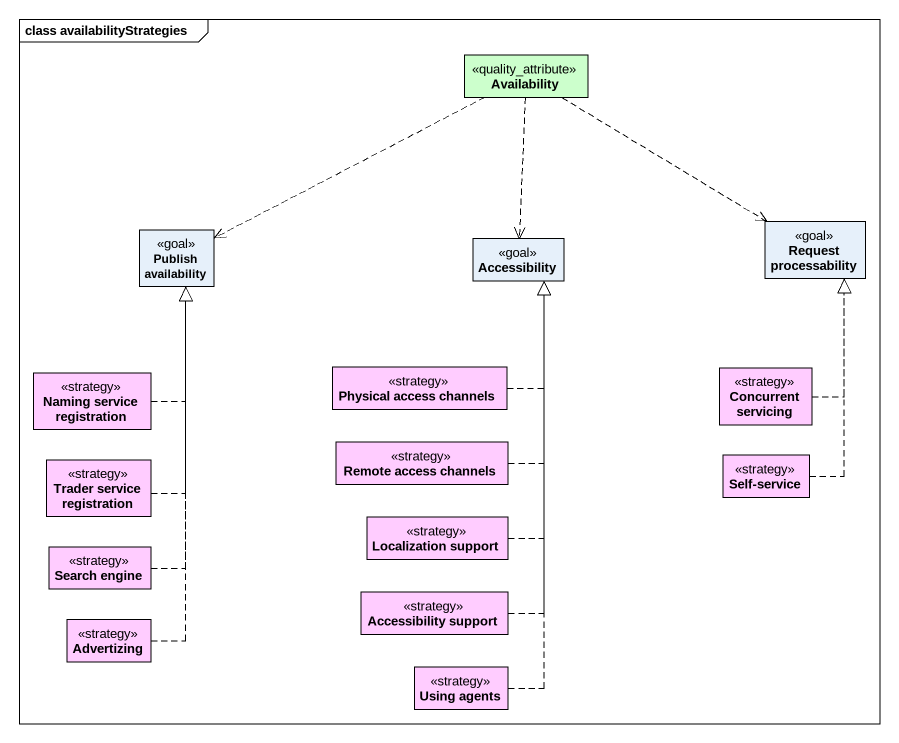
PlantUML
@startuml
mainframe class availabilityStrategies
hide circle
hide empty members
class Availability <<quality_attribute>> #CCFFCC
class "Publish availability" as Publish_availability <<goal>>
class Accessibility <<goal>>
class "Request processability" as Request_processability <<goal>>
class "Naming service registration" as Naming_service_registration <<strategy>> #FFCCFF
class "Physical access channels" as Physical_access_channels <<strategy>> #FFCCFF
class "Concurrent servicing" as Concurrent_servicing <<strategy>> #FFCCFF
class "Trader service registration" as Trader_service_registration <<strategy>> #FFCCFF
class "Remote access channels" as Remote_access_channels <<strategy>> #FFCCFF
class "Self-service" as Self_service <<strategy>> #FFCCFF
class "Localization support" as Localization_support <<strategy>> #FFCCFF
class "Search engine" as Search_engine <<strategy>> #FFCCFF
class "Accessibility support" as Accessibility_support <<strategy>> #FFCCFF
class Advertizing <<strategy>> #FFCCFF
class "Using agents" as Using_agents <<strategy>> #FFCCFF
Availability .left.> Publish_availability
Availability ..> Accessibility
Availability ..> Request_processability
Naming_service_registration .up.|> Publish_availability
Physical_access_channels .up.|> Accessibility
Concurrent_servicing .up.|> Request_processability
Trader_service_registration .up.|> Publish_availability
Remote_access_channels .up.|> Accessibility
Self_service .up.|> Request_processability
Localization_support .up.|> Accessibility
Search_engine .up.|> Publish_availability
Accessibility_support .up.|> Accessibility
Advertizing .up.|> Publish_availability
Using_agents .up.|> Accessibility
@enduml
